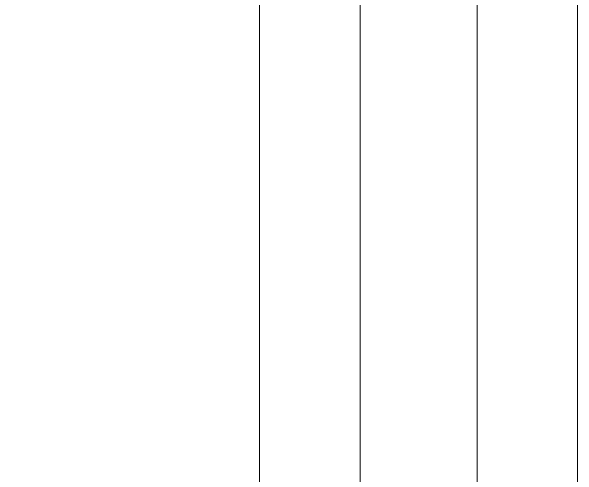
# Model space of a CAD drawing. Header units: millimetres. Extents: x 206 to 837, y 40 to 323.
# Drawn here: x 690.2899 to 690.459, y 264.3811 to 264.5199 of the extents above; entities that cross this region are included whole.
import ezdxf

# ---------------------------------------------------------------- set-up
doc = ezdxf.new("R2010")
doc.units = ezdxf.units.MM
doc.layers.add('I-ARQ', color=8, linetype='Continuous', lineweight=0)

msp = doc.modelspace()

# ---------------------------------------------------------------- linework, layer by layer
at = {"layer": 'I-ARQ'}
for p, q in [((690.36403, 264.20682), (690.36403, 264.80682)), ((690.39403, 264.80682), (690.39403, 264.20682)), ((690.42903, 263.59682), (690.42903, 264.80682)), ((690.45903, 263.59682), (690.45903, 264.80682))]:
    msp.add_line(p, q, dxfattribs=at)
msp.add_arc((690.39403, 264.80682), 0.6, 180, 270, dxfattribs=at)

doc.saveas('drawing.dxf')
